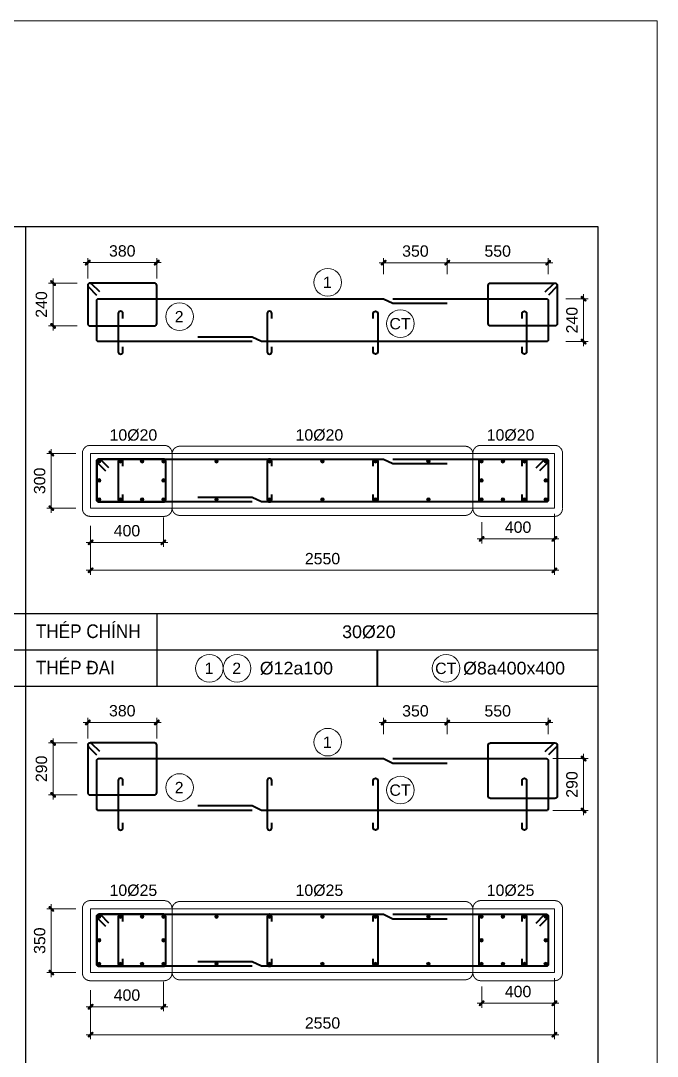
# Model space of a CAD drawing. Header units: millimetres. Extents: x -146909 to 4830753, y -683702 to -336947.
# Drawn here: x 4500213 to 4503712, y -440455 to -434762 of the extents above; entities that cross this region are included whole.
import ezdxf
from ezdxf.enums import TextEntityAlignment as Align

# ---------------------------------------------------------------- set-up
doc = ezdxf.new("R2010")
doc.units = ezdxf.units.MM
doc.header["$MEASUREMENT"] = 0
doc.linetypes.add('HIDDEN', pattern=[0.375, 0.25, -0.125])
doc.layers.get('0').update_dxf_attribs({"lineweight": 9})
doc.layers.get('Defpoints').update_dxf_attribs({"color": 10, "lineweight": 0})
for name, color, linetype, lineweight in [("'S_General_Cont_1 Thin", 1, 'Continuous', 18), ("'S_General_Text_3_Member name", 3, 'Continuous', 35), ('CDAI', 3, 'Continuous', 40), ('chunho.q', 1, 'Continuous', 13), ('CTHEP', 4, 'Continuous', 50), ('DBAO', 2, 'Continuous', 13), ('DMo', 9, 'HIDDEN', 9), ('KTH', 154, 'Continuous', 9), ('STICK', 1, 'Continuous', 9)]:
    doc.layers.add(name, color=color, linetype=linetype, lineweight=lineweight)
for name, color, linetype in [('DM', 1, 'Continuous'), ('TBL', 1, 'Continuous'), ('TX', 214, 'Continuous')]:
    doc.layers.add(name, color=color, linetype=linetype)
doc.styles.add('arial', font='arial.ttf', dxfattribs={"width": 0.85})
doc.styles.add('TTP-HelCon', font='arial.ttf')
doc.dimstyles.new('TTP-25', dxfattribs={"dimscale": 25, "dimtxt": 2.5, "dimasz": 1, "dimexe": 1, "dimexo": 1, "dimgap": 0.09, "dimtad": 0, "dimdec": 4, "dimrnd": 10, "dimzin": 9, "dimdsep": 46, "dimtxsty": 'TTP-HelCon', "dimblk": 'Stick', "dimcen": 0.09, "dimdle": 1.5, "dimclrd": 256, "dimclre": 256, "dimclrt": 1, "dimadec": 0, "dimazin": 0, "dimtfac": 1, "dimtdec": 4, "dimtmove": 0, "dimatfit": 3, "dimldrblk": 'ARCHTICK', "dimfxl": 1, "dimtvp": 1, "dimtolj": 1, "dimtzin": 0, "dimarcsym": 0})

# ---------------------------------------------------------------- blocks, each defined once
blk = doc.blocks.new('sign of slab')
at = {"layer": "'S_General_Cont_1 Thin"}
blk.add_circle((-10, 0), 475, dxfattribs=at)
at = {"layer": "'S_General_Text_3_Member name", "style": 'arial'}
blk.add_attdef('S', text='', height=250, dxfattribs=at).set_placement((-23, -1), align=Align.MIDDLE_CENTER)
blk = doc.blocks.new('Stick')
at = {"layer": 'STICK'}
h = blk.add_hatch(color=256, dxfattribs=at)
edge = h.paths.add_edge_path()
edge.add_line((0.3, 0.5), (-0.5, -0.3))
edge.add_arc((-0.4, -0.4), 0.141, 135, 315)
edge.add_line((-0.3, -0.5), (0.5, 0.3))
edge.add_arc((0.4, 0.4), 0.141, 315, 495)
blk.add_line((1, 0), (-1, 0), dxfattribs=at)
blk.add_lwpolyline([(0.3, 0.5), (-0.5, -0.3, 1), (-0.3, -0.5), (0.5, 0.3, 1), (0.3, 0.5, 1)], format="xyb", dxfattribs=at)
blk = doc.blocks.new('*D218')
at = {"layer": 'Defpoints', "color": 0, "transparency": 16777216}
for p in [(400, -26.3), (0, -71.3), (0, -188.1)]:
    blk.add_point(p, dxfattribs=at)
at = {"layer": 'KTH', "lineweight": -2, "transparency": 16777216}
for p, q in [((400, -51.3), (400, -213.1)), ((0, -96.3), (0, -213.1)), ((375, -188.1), (25, -188.1))]:
    blk.add_line(p, q, dxfattribs=at)
at = {"layer": 'KTH', "lineweight": -2, "transparency": 16777216, "xscale": 25, "yscale": 25, "zscale": 25, "rotation": 180}
blk.add_blockref('Stick', (0, -188.1), dxfattribs=at)
at = {"layer": 'KTH', "lineweight": -2, "transparency": 16777216, "xscale": 25, "yscale": 25, "zscale": 25}
blk.add_blockref('Stick', (400, -188.1), dxfattribs=at)
at = {"layer": 'KTH', "color": 1, "transparency": 16777216, "insert": (200, -124.3), "char_height": 62.5, "attachment_point": 5, "style": 'TTP-HelCon'}
blk.add_mtext('\\A1;400', dxfattribs=at)
blk = doc.blocks.new('_ArchTick')
at = {"color": 0, "linetype": 'ByBlock', "const_width": 0.15}
blk.add_lwpolyline([(-0.5, -0.5), (0.5, 0.5)], dxfattribs=at)
blk = doc.blocks.new('*D219')
at = {"layer": 'Defpoints', "color": 0, "transparency": 16777216}
for p in [(2150, -51.9), (2550, -6.9), (2150, -168.7)]:
    blk.add_point(p, dxfattribs=at)
at = {"layer": 'KTH', "lineweight": -2, "transparency": 16777216}
for p, q in [((2550, -31.9), (2550, -193.7)), ((2150, -76.9), (2150, -193.7)), ((2525, -168.7), (2175, -168.7))]:
    blk.add_line(p, q, dxfattribs=at)
at = {"layer": 'KTH', "lineweight": -2, "transparency": 16777216, "xscale": 25, "yscale": 25, "zscale": 25, "rotation": 180}
blk.add_blockref('Stick', (2150, -168.7), dxfattribs=at)
at = {"layer": 'KTH', "lineweight": -2, "transparency": 16777216, "xscale": 25, "yscale": 25, "zscale": 25}
blk.add_blockref('Stick', (2550, -168.7), dxfattribs=at)
at = {"layer": 'KTH', "color": 1, "transparency": 16777216, "insert": (2350, -104.9), "char_height": 62.5, "attachment_point": 5, "style": 'TTP-HelCon'}
blk.add_mtext('\\A1;400', dxfattribs=at)
blk = doc.blocks.new('*D220')
at = {"layer": 'Defpoints', "color": 0, "transparency": 16777216}
for p in [(2550, -112.8), (0, -135.3), (2550, -341.6)]:
    blk.add_point(p, dxfattribs=at)
at = {"layer": 'KTH', "lineweight": -2, "transparency": 16777216}
for p, q in [((0, -160.3), (0, -366.6)), ((2550, -137.8), (2550, -366.6)), ((25, -341.6), (2525, -341.6))]:
    blk.add_line(p, q, dxfattribs=at)
at = {"layer": 'KTH', "lineweight": -2, "transparency": 16777216, "xscale": 25, "yscale": 25, "zscale": 25, "rotation": 180}
blk.add_blockref('Stick', (0, -341.6), dxfattribs=at)
at = {"layer": 'KTH', "lineweight": -2, "transparency": 16777216, "xscale": 25, "yscale": 25, "zscale": 25}
blk.add_blockref('Stick', (2550, -341.6), dxfattribs=at)
at = {"layer": 'KTH', "color": 1, "transparency": 16777216, "insert": (1275, -277.8), "char_height": 62.5, "attachment_point": 5, "style": 'TTP-HelCon'}
blk.add_mtext('\\A1;2550', dxfattribs=at)
blk = doc.blocks.new('*D221')
at = {"layer": 'Defpoints', "color": 0, "transparency": 16777216}
for p in [(-55.8, 300), (-215.7, 0), (-55.8, 0)]:
    blk.add_point(p, dxfattribs=at)
at = {"layer": 'KTH', "lineweight": -2, "transparency": 16777216}
for p, q in [((-80.8, 300), (-240.7, 300)), ((-215.7, 275), (-215.7, 25)), ((-80.8, 0), (-240.7, 0))]:
    blk.add_line(p, q, dxfattribs=at)
at = {"layer": 'KTH', "lineweight": -2, "transparency": 16777216, "xscale": 25, "yscale": 25, "zscale": 25}
for p, rotation in [((-215.7, 300), 90), ((-215.7, 0), 270)]:
    blk.add_blockref('Stick', p, dxfattribs=dict(at, rotation=rotation))
at = {"layer": 'KTH', "color": 1, "transparency": 16777216, "insert": (-279.6, 150), "char_height": 62.5, "attachment_point": 5, "rotation": 90, "style": 'TTP-HelCon'}
blk.add_mtext('\\A1;300', dxfattribs=at)
blk = doc.blocks.new('*U167')
at = {"layer": 'CTHEP', "ltscale": 0.02, "const_width": 10}
blk.add_lwpolyline([(0, 5, -1), (0, -5, -1)], format="xyb", close=True, dxfattribs=at)
at = {"layer": 'Defpoints', "color": 1}
blk.add_circle((0, 0), 10, dxfattribs=at)
blk = doc.blocks.new('*U168')
at = {"layer": 'CDAI', "color": 0, "linetype": 'ByBlock', "lineweight": -2, "transparency": 16777216}
for p in [(0, 0), (118, 0), (236, 0), (354, 0)]:
    blk.add_blockref('*U167', p, dxfattribs=at)
blk = doc.blocks.new('*U165')
at = {"layer": 'CTHEP', "ltscale": 0.02, "const_width": 10}
blk.add_lwpolyline([(0, 5, -1), (0, -5, -1)], format="xyb", close=True, dxfattribs=at)
at = {"layer": 'Defpoints', "color": 1}
blk.add_circle((0, 0), 10, dxfattribs=at)
blk = doc.blocks.new('*U166')
at = {"layer": 'CDAI', "color": 0, "linetype": 'ByBlock', "lineweight": -2, "transparency": 16777216}
blk.add_blockref('*U165', (0, 0), dxfattribs=at)
blk = doc.blocks.new('*U169')
at = {"layer": 'CTHEP', "ltscale": 0.02, "const_width": 10}
blk.add_lwpolyline([(0, 5, -1), (0, -5, -1)], format="xyb", close=True, dxfattribs=at)
at = {"layer": 'Defpoints', "color": 1}
blk.add_circle((0, 0), 10, dxfattribs=at)
blk = doc.blocks.new('*U170')
at = {"layer": 'CDAI', "color": 0, "linetype": 'ByBlock', "lineweight": -2, "transparency": 16777216}
for p in [(0, 0), (118, 0), (236, 0), (354, 0)]:
    blk.add_blockref('*U169', p, dxfattribs=at)
blk = doc.blocks.new('*U151')
at = {"layer": 'CTHEP', "ltscale": 0.02, "const_width": 10}
blk.add_lwpolyline([(0, 5, -1), (0, -5, -1)], format="xyb", close=True, dxfattribs=at)
at = {"layer": 'Defpoints', "color": 1}
blk.add_circle((0, 0), 10, dxfattribs=at)
blk = doc.blocks.new('*U152')
at = {"layer": 'CDAI', "color": 0, "linetype": 'ByBlock', "lineweight": -2, "transparency": 16777216}
blk.add_blockref('*U151', (0, 0), dxfattribs=at)
blk = doc.blocks.new('*U159')
at = {"layer": 'CTHEP', "ltscale": 0.02, "const_width": 10}
blk.add_lwpolyline([(0, 5, -1), (0, -5, -1)], format="xyb", close=True, dxfattribs=at)
at = {"layer": 'Defpoints', "color": 1}
blk.add_circle((0, 0), 10, dxfattribs=at)
blk = doc.blocks.new('*U160')
at = {"layer": 'CDAI', "color": 0, "linetype": 'ByBlock', "lineweight": -2, "transparency": 16777216}
for p in [(0, 0), (118, 0), (236, 0), (354, 0)]:
    blk.add_blockref('*U159', p, dxfattribs=at)
blk = doc.blocks.new('*U157')
at = {"layer": 'CTHEP', "ltscale": 0.02, "const_width": 10}
blk.add_lwpolyline([(0, 5, -1), (0, -5, -1)], format="xyb", close=True, dxfattribs=at)
at = {"layer": 'Defpoints', "color": 1}
blk.add_circle((0, 0), 10, dxfattribs=at)
blk = doc.blocks.new('*U158')
at = {"layer": 'CDAI', "color": 0, "linetype": 'ByBlock', "lineweight": -2, "transparency": 16777216}
blk.add_blockref('*U157', (0, 0), dxfattribs=at)
blk = doc.blocks.new('*U161')
at = {"layer": 'CTHEP', "ltscale": 0.02, "const_width": 10}
blk.add_lwpolyline([(0, 5, -1), (0, -5, -1)], format="xyb", close=True, dxfattribs=at)
at = {"layer": 'Defpoints', "color": 1}
blk.add_circle((0, 0), 10, dxfattribs=at)
blk = doc.blocks.new('*U162')
at = {"layer": 'CDAI', "color": 0, "linetype": 'ByBlock', "lineweight": -2, "transparency": 16777216}
for p in [(0, 0), (118, 0), (236, 0), (354, 0)]:
    blk.add_blockref('*U161', p, dxfattribs=at)
blk = doc.blocks.new('*U163')
at = {"layer": 'CTHEP', "ltscale": 0.02, "const_width": 10}
blk.add_lwpolyline([(0, 5, -1), (0, -5, -1)], format="xyb", close=True, dxfattribs=at)
at = {"layer": 'Defpoints', "color": 1}
blk.add_circle((0, 0), 10, dxfattribs=at)
blk = doc.blocks.new('*U164')
at = {"layer": 'CDAI', "color": 0, "linetype": 'ByBlock', "lineweight": -2, "transparency": 16777216}
blk.add_blockref('*U163', (0, 0), dxfattribs=at)
blk = doc.blocks.new('*U153')
at = {"layer": 'CTHEP', "ltscale": 0.02, "const_width": 10}
blk.add_lwpolyline([(0, 5, -1), (0, -5, -1)], format="xyb", close=True, dxfattribs=at)
at = {"layer": 'Defpoints', "color": 1}
blk.add_circle((0, 0), 10, dxfattribs=at)
blk = doc.blocks.new('*U154')
at = {"layer": 'CDAI', "color": 0, "linetype": 'ByBlock', "lineweight": -2, "transparency": 16777216}
for p in [(0, 0), (291.25, 0), (582.5, 0), (873.75, 0), (1165, 0), (1456.25, 0), (1747.5, 0)]:
    blk.add_blockref('*U153', p, dxfattribs=at)
blk = doc.blocks.new('*U155')
at = {"layer": 'CTHEP', "ltscale": 0.02, "const_width": 10}
blk.add_lwpolyline([(0, 5, -1), (0, -5, -1)], format="xyb", close=True, dxfattribs=at)
at = {"layer": 'Defpoints', "color": 1}
blk.add_circle((0, 0), 10, dxfattribs=at)
blk = doc.blocks.new('*U156')
at = {"layer": 'CDAI', "color": 0, "linetype": 'ByBlock', "lineweight": -2, "transparency": 16777216}
for p in [(0, 0), (291.25, 0), (582.5, 0), (873.75, 0), (1165, 0), (1456.25, 0), (1747.5, 0)]:
    blk.add_blockref('*U155', p, dxfattribs=at)
blk = doc.blocks.new('*D222')
at = {"layer": 'Defpoints', "color": 0, "transparency": 16777216}
for p in [(2515.5, 1349.2), (1960.6, 1260.4), (2515.5, 1260.4)]:
    blk.add_point(p, dxfattribs=at)
at = {"layer": 'KTH', "lineweight": -2, "transparency": 16777216}
for p, q in [((1960.6, 1285.4), (1960.6, 1374.2)), ((2515.5, 1285.4), (2515.5, 1374.2)), ((1985.6, 1349.2), (2490.5, 1349.2))]:
    blk.add_line(p, q, dxfattribs=at)
at = {"layer": 'KTH', "lineweight": -2, "transparency": 16777216, "xscale": 25, "yscale": 25, "zscale": 25, "rotation": 180}
blk.add_blockref('Stick', (1960.6, 1349.2), dxfattribs=at)
at = {"layer": 'KTH', "lineweight": -2, "transparency": 16777216, "xscale": 25, "yscale": 25, "zscale": 25}
blk.add_blockref('Stick', (2515.5, 1349.2), dxfattribs=at)
at = {"layer": 'KTH', "color": 1, "transparency": 16777216, "insert": (2238, 1413), "char_height": 62.5, "attachment_point": 5, "style": 'TTP-HelCon'}
blk.add_mtext('\\A1;550', dxfattribs=at)
blk = doc.blocks.new('*D223')
at = {"layer": 'Defpoints', "color": 0, "transparency": 16777216}
for p in [(1610.8, 1349.2), (1610.8, 1260.4), (1960.6, 1260.4)]:
    blk.add_point(p, dxfattribs=at)
at = {"layer": 'KTH', "lineweight": -2, "transparency": 16777216}
for p, q in [((1610.8, 1285.4), (1610.8, 1374.2)), ((1960.6, 1285.4), (1960.6, 1374.2)), ((1935.6, 1349.2), (1635.8, 1349.2))]:
    blk.add_line(p, q, dxfattribs=at)
at = {"layer": 'KTH', "lineweight": -2, "transparency": 16777216, "xscale": 25, "yscale": 25, "zscale": 25, "rotation": 180}
blk.add_blockref('Stick', (1610.8, 1349.2), dxfattribs=at)
at = {"layer": 'KTH', "lineweight": -2, "transparency": 16777216, "xscale": 25, "yscale": 25, "zscale": 25}
blk.add_blockref('Stick', (1960.6, 1349.2), dxfattribs=at)
at = {"layer": 'KTH', "color": 1, "transparency": 16777216, "insert": (1785.7, 1413), "char_height": 62.5, "attachment_point": 5, "style": 'TTP-HelCon'}
blk.add_mtext('\\A1;350', dxfattribs=at)
blk = doc.blocks.new('*D224')
at = {"layer": 'Defpoints', "color": 0, "transparency": 16777216}
for p in [(2587.4, 1151.3), (2587.4, 915.8), (2710.1, 915.8)]:
    blk.add_point(p, dxfattribs=at)
at = {"layer": 'KTH', "lineweight": -2, "transparency": 16777216}
for p, q in [((2612.4, 1151.3), (2735.1, 1151.3)), ((2710.1, 1126.3), (2710.1, 940.8)), ((2612.4, 915.8), (2735.1, 915.8))]:
    blk.add_line(p, q, dxfattribs=at)
at = {"layer": 'KTH', "lineweight": -2, "transparency": 16777216, "xscale": 25, "yscale": 25, "zscale": 25}
for p, rotation in [((2710.1, 1151.3), 90), ((2710.1, 915.8), 270)]:
    blk.add_blockref('Stick', p, dxfattribs=dict(at, rotation=rotation))
at = {"layer": 'KTH', "color": 1, "transparency": 16777216, "insert": (2646.3, 1033.6), "char_height": 62.5, "attachment_point": 5, "rotation": 90, "style": 'TTP-HelCon'}
blk.add_mtext('\\A1;240', dxfattribs=at)
blk = doc.blocks.new('*D225')
at = {"layer": 'Defpoints', "color": 0, "transparency": 16777216}
for p in [(-47.9, 1237.2), (-206.2, 1001.7), (-47.9, 1001.7)]:
    blk.add_point(p, dxfattribs=at)
at = {"layer": 'KTH', "lineweight": -2, "transparency": 16777216}
for p, q in [((-72.9, 1237.2), (-231.2, 1237.2)), ((-206.2, 1212.2), (-206.2, 1026.7)), ((-72.9, 1001.7), (-231.2, 1001.7))]:
    blk.add_line(p, q, dxfattribs=at)
at = {"layer": 'KTH', "lineweight": -2, "transparency": 16777216, "xscale": 25, "yscale": 25, "zscale": 25}
for p, rotation in [((-206.2, 1237.2), 90), ((-206.2, 1001.7), 270)]:
    blk.add_blockref('Stick', p, dxfattribs=dict(at, rotation=rotation))
at = {"layer": 'KTH', "color": 1, "transparency": 16777216, "insert": (-270, 1119.5), "char_height": 62.5, "attachment_point": 5, "rotation": 90, "style": 'TTP-HelCon'}
blk.add_mtext('\\A1;240', dxfattribs=at)
blk = doc.blocks.new('*D226')
at = {"layer": 'Defpoints', "color": 0, "transparency": 16777216}
for p in [(363.7, 1349.9), (-15.3, 1237.2), (363.7, 1237.2)]:
    blk.add_point(p, dxfattribs=at)
at = {"layer": 'KTH', "lineweight": -2, "transparency": 16777216}
for p, q in [((-15.3, 1262.2), (-15.3, 1374.9)), ((363.7, 1262.2), (363.7, 1374.9)), ((9.7, 1349.9), (338.7, 1349.9))]:
    blk.add_line(p, q, dxfattribs=at)
at = {"layer": 'KTH', "lineweight": -2, "transparency": 16777216, "xscale": 25, "yscale": 25, "zscale": 25, "rotation": 180}
blk.add_blockref('Stick', (-15.3, 1349.9), dxfattribs=at)
at = {"layer": 'KTH', "lineweight": -2, "transparency": 16777216, "xscale": 25, "yscale": 25, "zscale": 25}
blk.add_blockref('Stick', (363.7, 1349.9), dxfattribs=at)
at = {"layer": 'KTH', "color": 1, "transparency": 16777216, "insert": (174.2, 1413.7), "char_height": 62.5, "attachment_point": 5, "style": 'TTP-HelCon'}
blk.add_mtext('\\A1;380', dxfattribs=at)
blk = doc.blocks.new('*D227')
at = {"layer": 'Defpoints', "color": 0, "transparency": 16777216}
for p in [(400, -26.3), (0, -71.3), (0, -188.1)]:
    blk.add_point(p, dxfattribs=at)
at = {"layer": 'KTH', "lineweight": -2, "transparency": 16777216}
for p, q in [((400, -51.3), (400, -213.1)), ((0, -96.3), (0, -213.1)), ((375, -188.1), (25, -188.1))]:
    blk.add_line(p, q, dxfattribs=at)
at = {"layer": 'KTH', "lineweight": -2, "transparency": 16777216, "xscale": 25, "yscale": 25, "zscale": 25, "rotation": 180}
blk.add_blockref('Stick', (0, -188.1), dxfattribs=at)
at = {"layer": 'KTH', "lineweight": -2, "transparency": 16777216, "xscale": 25, "yscale": 25, "zscale": 25}
blk.add_blockref('Stick', (400, -188.1), dxfattribs=at)
at = {"layer": 'KTH', "color": 1, "transparency": 16777216, "insert": (200, -124.3), "char_height": 62.5, "attachment_point": 5, "style": 'TTP-HelCon'}
blk.add_mtext('\\A1;400', dxfattribs=at)
blk = doc.blocks.new('*D228')
at = {"layer": 'Defpoints', "color": 0, "transparency": 16777216}
for p in [(2150, -51.9), (2550, -6.9), (2150, -168.7)]:
    blk.add_point(p, dxfattribs=at)
at = {"layer": 'KTH', "lineweight": -2, "transparency": 16777216}
for p, q in [((2550, -31.9), (2550, -193.7)), ((2150, -76.9), (2150, -193.7)), ((2525, -168.7), (2175, -168.7))]:
    blk.add_line(p, q, dxfattribs=at)
at = {"layer": 'KTH', "lineweight": -2, "transparency": 16777216, "xscale": 25, "yscale": 25, "zscale": 25, "rotation": 180}
blk.add_blockref('Stick', (2150, -168.7), dxfattribs=at)
at = {"layer": 'KTH', "lineweight": -2, "transparency": 16777216, "xscale": 25, "yscale": 25, "zscale": 25}
blk.add_blockref('Stick', (2550, -168.7), dxfattribs=at)
at = {"layer": 'KTH', "color": 1, "transparency": 16777216, "insert": (2350, -104.9), "char_height": 62.5, "attachment_point": 5, "style": 'TTP-HelCon'}
blk.add_mtext('\\A1;400', dxfattribs=at)
blk = doc.blocks.new('*D229')
at = {"layer": 'Defpoints', "color": 0, "transparency": 16777216}
for p in [(2550, -112.8), (0, -135.3), (2550, -341.6)]:
    blk.add_point(p, dxfattribs=at)
at = {"layer": 'KTH', "lineweight": -2, "transparency": 16777216}
for p, q in [((0, -160.3), (0, -366.6)), ((2550, -137.8), (2550, -366.6)), ((25, -341.6), (2525, -341.6))]:
    blk.add_line(p, q, dxfattribs=at)
at = {"layer": 'KTH', "lineweight": -2, "transparency": 16777216, "xscale": 25, "yscale": 25, "zscale": 25, "rotation": 180}
blk.add_blockref('Stick', (0, -341.6), dxfattribs=at)
at = {"layer": 'KTH', "lineweight": -2, "transparency": 16777216, "xscale": 25, "yscale": 25, "zscale": 25}
blk.add_blockref('Stick', (2550, -341.6), dxfattribs=at)
at = {"layer": 'KTH', "color": 1, "transparency": 16777216, "insert": (1275, -277.8), "char_height": 62.5, "attachment_point": 5, "style": 'TTP-HelCon'}
blk.add_mtext('\\A1;2550', dxfattribs=at)
blk = doc.blocks.new('*D230')
at = {"layer": 'Defpoints', "color": 0, "transparency": 16777216}
for p in [(-55.8, 350), (-215.7, 0), (-55.8, 0)]:
    blk.add_point(p, dxfattribs=at)
at = {"layer": 'KTH', "lineweight": -2, "transparency": 16777216}
for p, q in [((-80.8, 350), (-240.7, 350)), ((-215.7, 325), (-215.7, 25)), ((-80.8, 0), (-240.7, 0))]:
    blk.add_line(p, q, dxfattribs=at)
at = {"layer": 'KTH', "lineweight": -2, "transparency": 16777216, "xscale": 25, "yscale": 25, "zscale": 25}
for p, rotation in [((-215.7, 350), 90), ((-215.7, 0), 270)]:
    blk.add_blockref('Stick', p, dxfattribs=dict(at, rotation=rotation))
at = {"layer": 'KTH', "color": 1, "transparency": 16777216, "insert": (-279.6, 175), "char_height": 62.5, "attachment_point": 5, "rotation": 90, "style": 'TTP-HelCon'}
blk.add_mtext('\\A1;350', dxfattribs=at)
blk = doc.blocks.new('*U186')
at = {"layer": 'CTHEP', "ltscale": 0.02, "const_width": 10}
blk.add_lwpolyline([(0, 5, -1), (0, -5, -1)], format="xyb", close=True, dxfattribs=at)
at = {"layer": 'Defpoints', "color": 1}
blk.add_circle((0, 0), 10, dxfattribs=at)
blk = doc.blocks.new('*U187')
at = {"layer": 'CDAI', "color": 0, "linetype": 'ByBlock', "lineweight": -2, "transparency": 16777216}
for p in [(0, 0), (118, 0), (236, 0), (354, 0)]:
    blk.add_blockref('*U186', p, dxfattribs=at)
blk = doc.blocks.new('*U184')
at = {"layer": 'CTHEP', "ltscale": 0.02, "const_width": 10}
blk.add_lwpolyline([(0, 5, -1), (0, -5, -1)], format="xyb", close=True, dxfattribs=at)
at = {"layer": 'Defpoints', "color": 1}
blk.add_circle((0, 0), 10, dxfattribs=at)
blk = doc.blocks.new('*U185')
at = {"layer": 'CDAI', "color": 0, "linetype": 'ByBlock', "lineweight": -2, "transparency": 16777216}
blk.add_blockref('*U184', (0, 0), dxfattribs=at)
blk = doc.blocks.new('*U188')
at = {"layer": 'CTHEP', "ltscale": 0.02, "const_width": 10}
blk.add_lwpolyline([(0, 5, -1), (0, -5, -1)], format="xyb", close=True, dxfattribs=at)
at = {"layer": 'Defpoints', "color": 1}
blk.add_circle((0, 0), 10, dxfattribs=at)
blk = doc.blocks.new('*U189')
at = {"layer": 'CDAI', "color": 0, "linetype": 'ByBlock', "lineweight": -2, "transparency": 16777216}
for p in [(0, 0), (118, 0), (236, 0), (354, 0)]:
    blk.add_blockref('*U188', p, dxfattribs=at)
blk = doc.blocks.new('*U190')
at = {"layer": 'CTHEP', "ltscale": 0.02, "const_width": 10}
blk.add_lwpolyline([(0, 5, -1), (0, -5, -1)], format="xyb", close=True, dxfattribs=at)
at = {"layer": 'Defpoints', "color": 1}
blk.add_circle((0, 0), 10, dxfattribs=at)
blk = doc.blocks.new('*U191')
at = {"layer": 'CDAI', "color": 0, "linetype": 'ByBlock', "lineweight": -2, "transparency": 16777216}
blk.add_blockref('*U190', (0, 0), dxfattribs=at)
blk = doc.blocks.new('*U178')
at = {"layer": 'CTHEP', "ltscale": 0.02, "const_width": 10}
blk.add_lwpolyline([(0, 5, -1), (0, -5, -1)], format="xyb", close=True, dxfattribs=at)
at = {"layer": 'Defpoints', "color": 1}
blk.add_circle((0, 0), 10, dxfattribs=at)
blk = doc.blocks.new('*U179')
at = {"layer": 'CDAI', "color": 0, "linetype": 'ByBlock', "lineweight": -2, "transparency": 16777216}
for p in [(0, 0), (118, 0), (236, 0), (354, 0)]:
    blk.add_blockref('*U178', p, dxfattribs=at)
blk = doc.blocks.new('*U176')
at = {"layer": 'CTHEP', "ltscale": 0.02, "const_width": 10}
blk.add_lwpolyline([(0, 5, -1), (0, -5, -1)], format="xyb", close=True, dxfattribs=at)
at = {"layer": 'Defpoints', "color": 1}
blk.add_circle((0, 0), 10, dxfattribs=at)
blk = doc.blocks.new('*U177')
at = {"layer": 'CDAI', "color": 0, "linetype": 'ByBlock', "lineweight": -2, "transparency": 16777216}
blk.add_blockref('*U176', (0, 0), dxfattribs=at)
blk = doc.blocks.new('*U180')
at = {"layer": 'CTHEP', "ltscale": 0.02, "const_width": 10}
blk.add_lwpolyline([(0, 5, -1), (0, -5, -1)], format="xyb", close=True, dxfattribs=at)
at = {"layer": 'Defpoints', "color": 1}
blk.add_circle((0, 0), 10, dxfattribs=at)
blk = doc.blocks.new('*U181')
at = {"layer": 'CDAI', "color": 0, "linetype": 'ByBlock', "lineweight": -2, "transparency": 16777216}
for p in [(0, 0), (118, 0), (236, 0), (354, 0)]:
    blk.add_blockref('*U180', p, dxfattribs=at)
blk = doc.blocks.new('*U182')
at = {"layer": 'CTHEP', "ltscale": 0.02, "const_width": 10}
blk.add_lwpolyline([(0, 5, -1), (0, -5, -1)], format="xyb", close=True, dxfattribs=at)
at = {"layer": 'Defpoints', "color": 1}
blk.add_circle((0, 0), 10, dxfattribs=at)
blk = doc.blocks.new('*U183')
at = {"layer": 'CDAI', "color": 0, "linetype": 'ByBlock', "lineweight": -2, "transparency": 16777216}
blk.add_blockref('*U182', (0, 0), dxfattribs=at)
blk = doc.blocks.new('*U172')
at = {"layer": 'CTHEP', "ltscale": 0.02, "const_width": 10}
blk.add_lwpolyline([(0, 5, -1), (0, -5, -1)], format="xyb", close=True, dxfattribs=at)
at = {"layer": 'Defpoints', "color": 1}
blk.add_circle((0, 0), 10, dxfattribs=at)
blk = doc.blocks.new('*U173')
at = {"layer": 'CDAI', "color": 0, "linetype": 'ByBlock', "lineweight": -2, "transparency": 16777216}
for p in [(0, 0), (291.25, 0), (582.5, 0), (873.75, 0), (1165, 0), (1456.25, 0), (1747.5, 0)]:
    blk.add_blockref('*U172', p, dxfattribs=at)
blk = doc.blocks.new('*U174')
at = {"layer": 'CTHEP', "ltscale": 0.02, "const_width": 10}
blk.add_lwpolyline([(0, 5, -1), (0, -5, -1)], format="xyb", close=True, dxfattribs=at)
at = {"layer": 'Defpoints', "color": 1}
blk.add_circle((0, 0), 10, dxfattribs=at)
blk = doc.blocks.new('*U175')
at = {"layer": 'CDAI', "color": 0, "linetype": 'ByBlock', "lineweight": -2, "transparency": 16777216}
for p in [(0, 0), (291.25, 0), (582.5, 0), (873.75, 0), (1165, 0), (1456.25, 0), (1747.5, 0)]:
    blk.add_blockref('*U174', p, dxfattribs=at)
blk = doc.blocks.new('*D231')
at = {"layer": 'Defpoints', "color": 0, "transparency": 16777216}
for p in [(2515.5, 1374.2), (1960.6, 1285.4), (2515.5, 1285.4)]:
    blk.add_point(p, dxfattribs=at)
at = {"layer": 'KTH', "lineweight": -2, "transparency": 16777216}
for p, q in [((1960.6, 1310.4), (1960.6, 1399.2)), ((1985.6, 1374.2), (2490.5, 1374.2)), ((2515.5, 1310.4), (2515.5, 1399.2))]:
    blk.add_line(p, q, dxfattribs=at)
at = {"layer": 'KTH', "lineweight": -2, "transparency": 16777216, "xscale": 25, "yscale": 25, "zscale": 25, "rotation": 180}
blk.add_blockref('Stick', (1960.6, 1374.2), dxfattribs=at)
at = {"layer": 'KTH', "lineweight": -2, "transparency": 16777216, "xscale": 25, "yscale": 25, "zscale": 25}
blk.add_blockref('Stick', (2515.5, 1374.2), dxfattribs=at)
at = {"layer": 'KTH', "color": 1, "transparency": 16777216, "insert": (2238, 1438), "char_height": 62.5, "attachment_point": 5, "style": 'TTP-HelCon'}
blk.add_mtext('\\A1;550', dxfattribs=at)
blk = doc.blocks.new('*D232')
at = {"layer": 'Defpoints', "color": 0, "transparency": 16777216}
for p in [(1610.8, 1374.2), (1610.8, 1285.4), (1960.6, 1285.4)]:
    blk.add_point(p, dxfattribs=at)
at = {"layer": 'KTH', "lineweight": -2, "transparency": 16777216}
for p, q in [((1610.8, 1310.4), (1610.8, 1399.2)), ((1935.6, 1374.2), (1635.8, 1374.2)), ((1960.6, 1310.4), (1960.6, 1399.2))]:
    blk.add_line(p, q, dxfattribs=at)
at = {"layer": 'KTH', "lineweight": -2, "transparency": 16777216, "xscale": 25, "yscale": 25, "zscale": 25, "rotation": 180}
blk.add_blockref('Stick', (1610.8, 1374.2), dxfattribs=at)
at = {"layer": 'KTH', "lineweight": -2, "transparency": 16777216, "xscale": 25, "yscale": 25, "zscale": 25}
blk.add_blockref('Stick', (1960.6, 1374.2), dxfattribs=at)
at = {"layer": 'KTH', "color": 1, "transparency": 16777216, "insert": (1785.7, 1438), "char_height": 62.5, "attachment_point": 5, "style": 'TTP-HelCon'}
blk.add_mtext('\\A1;350', dxfattribs=at)
blk = doc.blocks.new('*D233')
at = {"layer": 'Defpoints', "color": 0, "transparency": 16777216}
for p in [(2515.5, 1176.3), (2515.5, 890.8), (2710.1, 890.8)]:
    blk.add_point(p, dxfattribs=at)
at = {"layer": 'KTH', "lineweight": -2, "transparency": 16777216}
for p, q in [((2540.5, 1176.3), (2735.1, 1176.3)), ((2710.1, 1151.3), (2710.1, 915.8)), ((2540.5, 890.8), (2735.1, 890.8))]:
    blk.add_line(p, q, dxfattribs=at)
at = {"layer": 'KTH', "lineweight": -2, "transparency": 16777216, "xscale": 25, "yscale": 25, "zscale": 25}
for p, rotation in [((2710.1, 1176.3), 90), ((2710.1, 890.8), 270)]:
    blk.add_blockref('Stick', p, dxfattribs=dict(at, rotation=rotation))
at = {"layer": 'KTH', "color": 1, "transparency": 16777216, "insert": (2646.3, 1033.6), "char_height": 62.5, "attachment_point": 5, "rotation": 90, "style": 'TTP-HelCon'}
blk.add_mtext('\\A1;290', dxfattribs=at)
blk = doc.blocks.new('*D234')
at = {"layer": 'Defpoints', "color": 0, "transparency": 16777216}
for p in [(-47.9, 1262.2), (-206.2, 976.7), (-47.9, 976.7)]:
    blk.add_point(p, dxfattribs=at)
at = {"layer": 'KTH', "lineweight": -2, "transparency": 16777216}
for p, q in [((-72.9, 1262.2), (-231.2, 1262.2)), ((-206.2, 1237.2), (-206.2, 1001.7)), ((-72.9, 976.7), (-231.2, 976.7))]:
    blk.add_line(p, q, dxfattribs=at)
at = {"layer": 'KTH', "lineweight": -2, "transparency": 16777216, "xscale": 25, "yscale": 25, "zscale": 25}
for p, rotation in [((-206.2, 1262.2), 90), ((-206.2, 976.7), 270)]:
    blk.add_blockref('Stick', p, dxfattribs=dict(at, rotation=rotation))
at = {"layer": 'KTH', "color": 1, "transparency": 16777216, "insert": (-270, 1119.5), "char_height": 62.5, "attachment_point": 5, "rotation": 90, "style": 'TTP-HelCon'}
blk.add_mtext('\\A1;290', dxfattribs=at)
blk = doc.blocks.new('*D235')
at = {"layer": 'Defpoints', "color": 0, "transparency": 16777216}
for p in [(363.7, 1374.9), (-15.3, 1262.2), (363.7, 1262.2)]:
    blk.add_point(p, dxfattribs=at)
at = {"layer": 'KTH', "lineweight": -2, "transparency": 16777216}
for p, q in [((-15.3, 1287.2), (-15.3, 1399.9)), ((9.7, 1374.9), (338.7, 1374.9)), ((363.7, 1287.2), (363.7, 1399.9))]:
    blk.add_line(p, q, dxfattribs=at)
at = {"layer": 'KTH', "lineweight": -2, "transparency": 16777216, "xscale": 25, "yscale": 25, "zscale": 25, "rotation": 180}
blk.add_blockref('Stick', (-15.3, 1374.9), dxfattribs=at)
at = {"layer": 'KTH', "lineweight": -2, "transparency": 16777216, "xscale": 25, "yscale": 25, "zscale": 25}
blk.add_blockref('Stick', (363.7, 1374.9), dxfattribs=at)
at = {"layer": 'KTH', "color": 1, "transparency": 16777216, "insert": (174.2, 1438.7), "char_height": 62.5, "attachment_point": 5, "style": 'TTP-HelCon'}
blk.add_mtext('\\A1;380', dxfattribs=at)
blk = doc.blocks.new('111')
at = {"layer": 'CDAI'}
for points in [[(50.33568, 1189.26716), (6.01548, 1233.58735, 0.6681786379), (-15.32335, 1224.74852), (-15.32335, 1014.24852, 0.4142135624), (-2.82335, 1001.74852), (351.17665, 1001.74852, 0.4142135624), (363.67665, 1014.24852), (363.67665, 1224.74852, 0.4142135624), (351.17665, 1237.24852), (-2.82335, 1237.24852, 0.6681786379), (-11.66219, 1215.90969), (32.65801, 1171.58949)], [(2499.66432, 1189.26716), (2543.98452, 1233.58735, -0.6681786379), (2565.32335, 1224.74852), (2565.32335, 1014.24852, -0.4142135624), (2552.82335, 1001.74852), (2198.82335, 1001.74852, -0.4142135624), (2186.32335, 1014.24852), (2186.32335, 1224.74852, -0.4142135624), (2198.82335, 1237.24852), (2552.82335, 1237.24852, -0.6681786379), (2561.66219, 1215.90969), (2517.34199, 1171.58949)], [(177.5, 1042.39857), (177.5, 1069.89857, 1), (152.5, 1069.89857), (152.5, 859.39857, 1), (177.5, 859.39857), (177.5, 886.89857)], [(995.83333, 1042.39857), (995.83333, 1069.89857, 1), (970.83333, 1069.89857), (970.83333, 859.39857, 1), (995.83333, 859.39857), (995.83333, 886.89857)], [(1554.16667, 1042.39857), (1554.16667, 1069.89857, -1), (1579.16667, 1069.89857), (1579.16667, 859.39857, -1), (1554.16667, 859.39857), (1554.16667, 886.89857)], [(2372, 1042.39857), (2372, 1069.89857, -1), (2397, 1069.89857), (2397, 859.39857, -1), (2372, 859.39857), (2372, 886.89857)], [(100.15903, 222.01864), (55.83883, 266.33883, 0.6681786379), (34.5, 257.5), (34.5, 47, 0.4142135624), (47, 34.5), (401, 34.5, 0.4142135624), (413.5, 47), (413.5, 257.5, 0.4142135624), (401, 270), (47, 270, 0.6681786379), (38.16117, 248.66117), (82.48136, 204.34097)], [(177.5, 230), (177.5, 257.5, 1), (152.5, 257.5), (152.5, 47, 1), (177.5, 47), (177.5, 74.5)], [(995.83333, 230), (995.83333, 257.5, 1), (970.83333, 257.5), (970.83333, 47, 1), (995.83333, 47), (995.83333, 74.5)], [(1554.16667, 230), (1554.16667, 257.5, -1), (1579.16667, 257.5), (1579.16667, 47, -1), (1554.16667, 47), (1554.16667, 74.5)], [(2449.34097, 222.01864), (2493.66117, 266.33883, -0.6681786379), (2515, 257.5), (2515, 47, -0.4142135624), (2502.5, 34.5), (2148.5, 34.5, -0.4142135624), (2136, 47), (2136, 257.5, -0.4142135624), (2148.5, 270), (2502.5, 270, -0.6681786379), (2511.33883, 248.66117), (2467.01864, 204.34097)], [(2372, 230), (2372, 257.5, -1), (2397, 257.5), (2397, 47, -1), (2372, 47), (2372, 74.5)]]:
    blk.add_lwpolyline(points, format="xyb", dxfattribs=at)
at = {"layer": 'CDAI', "ltscale": 0.02}
for points in [[(889.16858, 915.8025), (44.5, 915.8025, -0.4142135624), (34.5, 925.8025), (34.5, 1141.3025, -0.4142135624), (44.5, 1151.3025), (1610.83142, 1151.3025), (1660.83142, 1126.3025), (1960.56728, 1126.3025)], [(1660.83142, 1151.3025), (2505.5, 1151.3025, -0.4142135624), (2515.5, 1141.3025), (2515.5, 925.8025, -0.4142135624), (2505.5, 915.8025), (939.16858, 915.8025), (889.16858, 940.8025), (589.43272, 940.8025)], [(889.16858, 34.5), (44.5, 34.5, -0.4142135624), (34.5, 44.5), (34.5, 260, -0.4142135624), (44.5, 270), (1610.83142, 270), (1660.83142, 245), (1960.56728, 245)], [(1660.83142, 270), (2505.5, 270, -0.4142135624), (2515.5, 260), (2515.5, 44.5, -0.4142135624), (2505.5, 34.5), (939.16858, 34.5), (889.16858, 59.5), (589.43272, 59.5)]]:
    blk.add_lwpolyline(points, format="xyb", dxfattribs=at)
at = {"layer": 'DBAO'}
blk.add_lwpolyline([(630, -0.54015), (0, 0), (0, 300), (2550, 300), (2550, 0.01296), (630.00864, -0.54015)], dxfattribs=at)
at = {"layer": 'DMo', "color": 6, "ltscale": 10}
for points in [[(-44.77995, 302.34146), (-44.77995, -2.05517, 0.4142135624), (-1.84029, -44.99483), (404.78763, -44.99483, 0.4142135624), (447.72729, -2.05517), (447.72729, 302.34146, 0.4142135624), (404.78763, 345.28113), (-1.84029, 345.28113, 0.4142135624)], [(2594.27995, 302.34146), (2594.27995, -2.05517, -0.4142135624), (2551.34029, -44.99483), (2144.71237, -44.99483, -0.4142135624), (2101.77271, -2.05517), (2101.77271, 302.34146, -0.4142135624), (2144.71237, 345.28113), (2551.34029, 345.28113, -0.4142135624)], [(447.72729, 297.34146), (447.72729, 2.94483, 0.4142135624), (490.66695, -39.99483), (2058.83305, -39.99483, 0.4142135624), (2101.77271, 2.94483), (2101.77271, 297.34146, 0.4142135624), (2058.83305, 340.28113), (490.66695, 340.28113, 0.4142135624)]]:
    blk.add_lwpolyline(points, format="xyb", close=True, dxfattribs=at)
ref = blk.add_blockref('sign of slab', (1305.34819, 1241.36122), dxfattribs=dict(xscale=0.16, yscale=0.16, zscale=0.16))
ref.add_attrib('S', '1', dxfattribs={"layer": 'DM', "height": 62.5, "style": 'arial'}).set_placement((1301.59417, 1241.20433), align=Align.MIDDLE_CENTER)
ref = blk.add_blockref('sign of slab', (490.70834, 1052.75757), dxfattribs=dict(xscale=0.16, yscale=0.16, zscale=0.16))
ref.add_attrib('S', '2', dxfattribs={"layer": 'DM', "height": 62.5, "style": 'arial'}).set_placement((486.95432, 1052.60068), align=Align.MIDDLE_CENTER)
ref = blk.add_blockref('sign of slab', (1704.92411, 1014.25374), dxfattribs=dict(xscale=0.16, yscale=0.16, zscale=0.16))
ref.add_attrib('S', 'CT', dxfattribs={"layer": 'DM', "height": 62.5, "style": 'arial'}).set_placement((1701.1701, 1014.09685), align=Align.MIDDLE_CENTER)
at = {"layer": 'CDAI', "color": 214}
for name, p in [('*U170', (47, 257.5)), ('*U154', (401, 257.5))]:
    blk.add_blockref(name, p, dxfattribs=at)
at = {"layer": 'CDAI', "color": 214, "xscale": -1}
blk.add_blockref('*U162', (2502.5, 257.5), dxfattribs=at)
at = {"layer": 'CDAI', "color": 214, "xscale": -1, "rotation": 180}
for name, p in [('*U166', (47, 152.25)), ('*U164', (2148.5, 152.25)), ('*U168', (47, 47)), ('*U156', (401, 47))]:
    blk.add_blockref(name, p, dxfattribs=at)
at = {"layer": 'CDAI', "color": 214, "rotation": 180}
for name, p in [('*U152', (401, 152.25)), ('*U158', (2502.5, 152.25)), ('*U160', (2502.5, 47))]:
    blk.add_blockref(name, p, dxfattribs=at)
at = {"layer": 'KTH'}
for base, p1, p2, picture, middle in [((363.67665, 1349.87965), (-15.32335, 1237.24852), (363.67665, 1237.24852), '*D226', (174.17665, 1413.74391)), ((1610.83142, 1349.17993), (1960.56728, 1260.38038), (1610.83142, 1260.38038), '*D223', (1785.69935, 1413.04418))]:
    dim = blk.add_linear_dim(base=base, p1=p1, p2=p2, dimstyle='TTP-25', override={"dimtmove": 1}, dxfattribs=at)
    dim.commit()
    dim.dimension.update_dxf_attribs({"geometry": picture, "text_midpoint": middle})
for base, p1, p2, picture, middle in [((2515.5, 1349.17993), (1960.56728, 1260.38038), (2515.5, 1260.38038), '*D222', (2238.03364, 1413.00155)), ((2550, -341.61887), (0, -135.27002), (2550, -112.77002), '*D220', (1275, -277.79724))]:
    dim = blk.add_linear_dim(base=base, p1=p1, p2=p2, dimstyle='TTP-25', dxfattribs=at)
    dim.commit()
    dim.dimension.update_dxf_attribs({"geometry": picture, "text_midpoint": middle})
for base, p1, p2, picture, middle in [((-206.18719, 1001.74852), (-47.85721, 1237.24852), (-47.85721, 1001.74852), '*D225', (-270.00882, 1119.49852)), ((-215.68719, 0.00033), (-55.77995, 300), (-55.77995, 0.00033), '*D221', (-279.55145, 150.00017))]:
    dim = blk.add_linear_dim(base=base, p1=p1, p2=p2, angle=90, dimstyle='TTP-25', override={"dimtmove": 1}, dxfattribs=at)
    dim.commit()
    dim.dimension.update_dxf_attribs({"geometry": picture, "text_midpoint": middle})
for base, p1, p2, angle, picture, middle in [((2710.07933, 915.8025), (2587.35186, 1151.3025), (2587.35186, 915.8025), 90, '*D224', (2646.2577, 1033.5525)), ((0, -188.13564), (400, -26.32539), (0, -71.32539), 180, '*D218', (200, -124.31402)), ((2150, -168.67515), (2550, -6.8649), (2150, -51.8649), 180, '*D219', (2350, -104.85353))]:
    dim = blk.add_linear_dim(base=base, p1=p1, p2=p2, angle=angle, dimstyle='TTP-25', dxfattribs=at)
    dim.commit()
    dim.dimension.update_dxf_attribs({"geometry": picture, "text_midpoint": middle})
blk = doc.blocks.new('2')
at = {"layer": 'CDAI'}
for points in [[(50.33568, 1214.26716), (6.01548, 1258.58735, 0.6681786379), (-15.32335, 1249.74852), (-15.32335, 989.24852, 0.4142135624), (-2.82335, 976.74852), (351.17665, 976.74852, 0.4142135624), (363.67665, 989.24852), (363.67665, 1249.74852, 0.4142135624), (351.17665, 1262.24852), (-2.82335, 1262.24852, 0.6681786379), (-11.66219, 1240.90969), (32.65801, 1196.58949)], [(2499.66432, 1214.26716), (2543.98452, 1258.58735, -0.6681786379), (2565.32335, 1249.74852), (2565.32335, 969.24852, -0.4142135624), (2552.82335, 956.74852), (2198.82335, 956.74852, -0.4142135624), (2186.32335, 969.24852), (2186.32335, 1249.74852, -0.4142135624), (2198.82335, 1262.24852), (2552.82335, 1262.24852, -0.6681786379), (2561.66219, 1240.90969), (2517.34199, 1196.58949)], [(177.5, 1028.29111), (177.5, 1055.79111, 1), (152.5, 1055.79111), (152.5, 795.29111, 1), (177.5, 795.29111), (177.5, 822.79111)], [(995.83333, 1028.29111), (995.83333, 1055.79111, 1), (970.83333, 1055.79111), (970.83333, 795.29111, 1), (995.83333, 795.29111), (995.83333, 822.79111)], [(1554.16667, 1028.29111), (1554.16667, 1055.79111, -1), (1579.16667, 1055.79111), (1579.16667, 795.29111, -1), (1554.16667, 795.29111), (1554.16667, 822.79111)], [(2372, 1028.29111), (2372, 1055.79111, -1), (2397, 1055.79111), (2397, 795.29111, -1), (2372, 795.29111), (2372, 822.79111)], [(100.15903, 272.01864), (55.83883, 316.33883, 0.6681786379), (34.5, 307.5), (34.5, 47, 0.4142135624), (47, 34.5), (401, 34.5, 0.4142135624), (413.5, 47), (413.5, 307.5, 0.4142135624), (401, 320), (47, 320, 0.6681786379), (38.16117, 298.66117), (82.48136, 254.34097)], [(177.5, 280), (177.5, 307.5, 1), (152.5, 307.5), (152.5, 47, 1), (177.5, 47), (177.5, 74.5)], [(995.83333, 280), (995.83333, 307.5, 1), (970.83333, 307.5), (970.83333, 47, 1), (995.83333, 47), (995.83333, 74.5)], [(1554.16667, 280), (1554.16667, 307.5, -1), (1579.16667, 307.5), (1579.16667, 47, -1), (1554.16667, 47), (1554.16667, 74.5)], [(2449.34097, 272.01864), (2493.66117, 316.33883, -0.6681786379), (2515, 307.5), (2515, 47, -0.4142135624), (2502.5, 34.5), (2148.5, 34.5, -0.4142135624), (2136, 47), (2136, 307.5, -0.4142135624), (2148.5, 320), (2502.5, 320, -0.6681786379), (2511.33883, 298.66117), (2467.01864, 254.34097)], [(2372, 280), (2372, 307.5, -1), (2397, 307.5), (2397, 47, -1), (2372, 47), (2372, 74.5)]]:
    blk.add_lwpolyline(points, format="xyb", dxfattribs=at)
at = {"layer": 'CDAI', "ltscale": 0.02}
for points in [[(889.16858, 890.8025), (44.5, 890.8025, -0.4142135624), (34.5, 900.8025), (34.5, 1166.3025, -0.4142135624), (44.5, 1176.3025), (1610.83142, 1176.3025), (1660.83142, 1151.3025), (1960.56728, 1151.3025)], [(1660.83142, 1176.3025), (2505.5, 1176.3025, -0.4142135624), (2515.5, 1166.3025), (2515.5, 900.8025, -0.4142135624), (2505.5, 890.8025), (939.16858, 890.8025), (889.16858, 915.8025), (589.43272, 915.8025)], [(889.16858, 34.5), (44.5, 34.5, -0.4142135624), (34.5, 44.5), (34.5, 310, -0.4142135624), (44.5, 320), (1610.83142, 320), (1660.83142, 295), (1960.56728, 295)], [(1660.83142, 320), (2505.5, 320, -0.4142135624), (2515.5, 310), (2515.5, 44.5, -0.4142135624), (2505.5, 34.5), (939.16858, 34.5), (889.16858, 59.5), (589.43272, 59.5)]]:
    blk.add_lwpolyline(points, format="xyb", dxfattribs=at)
at = {"layer": 'DBAO'}
blk.add_lwpolyline([(630, -0.54015), (0, 0), (0, 350), (2550, 350), (2550, 0.01296), (630.00864, -0.54015)], dxfattribs=at)
at = {"layer": 'DMo', "color": 6, "ltscale": 10}
for points in [[(-44.77995, 352.34146), (-44.77995, -2.05517, 0.4142135624), (-1.84029, -44.99483), (404.78763, -44.99483, 0.4142135624), (447.72729, -2.05517), (447.72729, 352.34146, 0.4142135624), (404.78763, 395.28113), (-1.84029, 395.28113, 0.4142135624)], [(447.72729, 347.34146), (447.72729, 2.94483, 0.4142135624), (490.66695, -39.99483), (2058.83305, -39.99483, 0.4142135624), (2101.77271, 2.94483), (2101.77271, 347.34146, 0.4142135624), (2058.83305, 390.28113), (490.66695, 390.28113, 0.4142135624)], [(2594.27995, 352.34146), (2594.27995, -2.05517, -0.4142135624), (2551.34029, -44.99483), (2144.71237, -44.99483, -0.4142135624), (2101.77271, -2.05517), (2101.77271, 352.34146, -0.4142135624), (2144.71237, 395.28113), (2551.34029, 395.28113, -0.4142135624)]]:
    blk.add_lwpolyline(points, format="xyb", close=True, dxfattribs=at)
ref = blk.add_blockref('sign of slab', (1305.34819, 1266.36122), dxfattribs=dict(xscale=0.16, yscale=0.16, zscale=0.16))
ref.add_attrib('S', '1', dxfattribs={"layer": 'DM', "height": 62.5, "style": 'arial'}).set_placement((1301.59417, 1266.20433), align=Align.MIDDLE_CENTER)
ref = blk.add_blockref('sign of slab', (490.70834, 1016.94457), dxfattribs=dict(xscale=0.16, yscale=0.16, zscale=0.16))
ref.add_attrib('S', '2', dxfattribs={"layer": 'DM', "height": 62.5, "style": 'arial'}).set_placement((486.95432, 1016.78768), align=Align.MIDDLE_CENTER)
ref = blk.add_blockref('sign of slab', (1704.92411, 1002.83674), dxfattribs=dict(xscale=0.16, yscale=0.16, zscale=0.16))
ref.add_attrib('S', 'CT', dxfattribs={"layer": 'DM', "height": 62.5, "style": 'arial'}).set_placement((1701.1701, 1002.67985), align=Align.MIDDLE_CENTER)
at = {"layer": 'CDAI', "color": 214}
for name, p in [('*U189', (47, 307.5)), ('*U173', (401, 307.5))]:
    blk.add_blockref(name, p, dxfattribs=at)
at = {"layer": 'CDAI', "color": 214, "xscale": -1}
blk.add_blockref('*U181', (2502.5, 307.5), dxfattribs=at)
at = {"layer": 'CDAI', "color": 214, "xscale": -1, "rotation": 180}
for name, p in [('*U185', (47, 177.25)), ('*U183', (2148.5, 177.25)), ('*U187', (47, 47)), ('*U175', (401, 47))]:
    blk.add_blockref(name, p, dxfattribs=at)
at = {"layer": 'CDAI', "color": 214, "rotation": 180}
for name, p in [('*U191', (401, 177.25)), ('*U177', (2502.5, 177.25)), ('*U179', (2502.5, 47))]:
    blk.add_blockref(name, p, dxfattribs=at)
at = {"layer": 'KTH'}
for base, p1, p2, picture, middle in [((363.67665, 1374.87965), (-15.32335, 1262.24852), (363.67665, 1262.24852), '*D235', (174.17665, 1438.74391)), ((1610.83142, 1374.17993), (1960.56728, 1285.38038), (1610.83142, 1285.38038), '*D232', (1785.69935, 1438.04418))]:
    dim = blk.add_linear_dim(base=base, p1=p1, p2=p2, dimstyle='TTP-25', override={"dimtmove": 1}, dxfattribs=at)
    dim.commit()
    dim.dimension.update_dxf_attribs({"geometry": picture, "text_midpoint": middle})
for base, p1, p2, picture, middle in [((2515.5, 1374.17993), (1960.56728, 1285.38038), (2515.5, 1285.38038), '*D231', (2238.03364, 1438.00155)), ((2550, -341.61887), (0, -135.27002), (2550, -112.77002), '*D229', (1275, -277.79724))]:
    dim = blk.add_linear_dim(base=base, p1=p1, p2=p2, dimstyle='TTP-25', dxfattribs=at)
    dim.commit()
    dim.dimension.update_dxf_attribs({"geometry": picture, "text_midpoint": middle})
for base, p1, p2, picture, middle in [((-206.18719, 976.74852), (-47.85721, 1262.24852), (-47.85721, 976.74852), '*D234', (-270.00882, 1119.49852)), ((-215.68719, 0.00033), (-55.77995, 350), (-55.77995, 0.00033), '*D230', (-279.55145, 175.00017))]:
    dim = blk.add_linear_dim(base=base, p1=p1, p2=p2, angle=90, dimstyle='TTP-25', override={"dimtmove": 1}, dxfattribs=at)
    dim.commit()
    dim.dimension.update_dxf_attribs({"geometry": picture, "text_midpoint": middle})
for base, p1, p2, angle, picture, middle in [((2710.07933, 890.8025), (2515.5, 1176.3025), (2515.5, 890.8025), 90, '*D233', (2646.2577, 1033.5525)), ((0, -188.13564), (400, -26.32539), (0, -71.32539), 180, '*D227', (200, -124.31402)), ((2150, -168.67515), (2550, -6.8649), (2150, -51.8649), 180, '*D228', (2350, -104.85353))]:
    dim = blk.add_linear_dim(base=base, p1=p1, p2=p2, angle=angle, dimstyle='TTP-25', dxfattribs=at)
    dim.commit()
    dim.dimension.update_dxf_attribs({"geometry": picture, "text_midpoint": middle})

msp = doc.modelspace()

# ---------------------------------------------------------------- linework, layer by layer
at = {"layer": 'CDAI', "color": 214}
msp.add_line((4502173.0519, -438220.81266), (4502173.0519, -438420.81266), dxfattribs=at)
at = {"layer": 'DBAO', "color": 1}
msp.add_lwpolyline([(4503712.06418, -448761.98892), (4486962.06418, -448761.98892), (4486962.06418, -434761.98892), (4503712.06418, -434761.98892)], close=True, dxfattribs=at)
at = {"layer": 'TBL'}
for p, q in [((4489802.11768, -435893.12992), (4503385.13157, -435893.12992)), ((4500239.3781, -435893.12992), (4500239.3781, -446803.86087)), ((4503385.13157, -435893.12992), (4503385.13157, -446803.86087)), ((4490802.11768, -438020.81266), (4503385.13157, -438020.81266)), ((4500960.97224, -438020.81266), (4500960.97224, -438420.81266)), ((4489802.11768, -438420.81266), (4503385.13157, -438420.81266))]:
    msp.add_line(p, q, dxfattribs=at)
at = {"layer": 'TBL', "color": 8}
msp.add_line((4490802.11768, -438220.81266), (4503385.13157, -438220.81266), dxfattribs=at)

# ---------------------------------------------------------------- block references
ref = msp.add_blockref('sign of slab', (4501251.75308, -438321.90877), dxfattribs=dict(xscale=0.16, yscale=0.16, zscale=0.16))
ref.add_attrib('S', '1', dxfattribs={"layer": 'DM', "height": 62.5, "style": 'arial'}).set_placement((4501247.99906, -438322.06566), align=Align.MIDDLE_CENTER)
ref = msp.add_blockref('sign of slab', (4501403.71866, -438321.90877), dxfattribs=dict(xscale=0.16, yscale=0.16, zscale=0.16))
ref.add_attrib('S', '2', dxfattribs={"layer": 'DM', "height": 62.5, "style": 'arial'}).set_placement((4501399.96465, -438322.06566), align=Align.MIDDLE_CENTER)
ref = msp.add_blockref('sign of slab', (4502552.81402, -438321.90877), dxfattribs=dict(xscale=0.16, yscale=0.16, zscale=0.16))
ref.add_attrib('S', 'CT', dxfattribs={"layer": 'DM', "height": 62.5, "style": 'arial'}).set_placement((4502549.06001, -438322.06566), align=Align.MIDDLE_CENTER)
at = {"layer": 'KTH'}
for name, p in [('111', (4500596.74587, -437441.56481)), ('2', (4500596.74587, -439994.24754))]:
    msp.add_blockref(name, p, dxfattribs=at)

# ---------------------------------------------------------------- texts
at = {"layer": 'chunho.q', "color": 1, "style": 'arial'}
for s, p in [('10%%C20', (4500701.03833, -437070.39929)), ('10%%C20', (4501723.55492, -437070.39929)), ('10%%C20', (4502774.47387, -437070.39929)), ('10%%C25', (4500701.03833, -439573.08203)), ('10%%C25', (4501723.55492, -439573.08203)), ('10%%C25', (4502774.47387, -439573.08203))]:
    msp.add_text(s, height=62.5, dxfattribs=at).set_placement(p)
at = {"layer": 'TX', "color": 2, "style": 'arial', "width": 0.9}
for s, p in [('THÉP CHÍNH', (4500295.63689, -438118.12828)), ('THÉP ĐAI', (4500295.63689, -438318.12828))]:
    msp.add_text(s, height=75, dxfattribs=at).set_placement(p, align=Align.MIDDLE_LEFT)
at = {"layer": 'TX', "color": 2, "style": 'arial'}
for s, p in [('30%%C20', (4502126.65093, -438120.81266)), ('%%C12a100', (4501728.22989, -438320.81266)), ('%%C8a400x400', (4502924.9389, -438320.81266))]:
    msp.add_text(s, height=70, dxfattribs=at).set_placement(p, align=Align.MIDDLE_CENTER)

doc.saveas('drawing.dxf')
